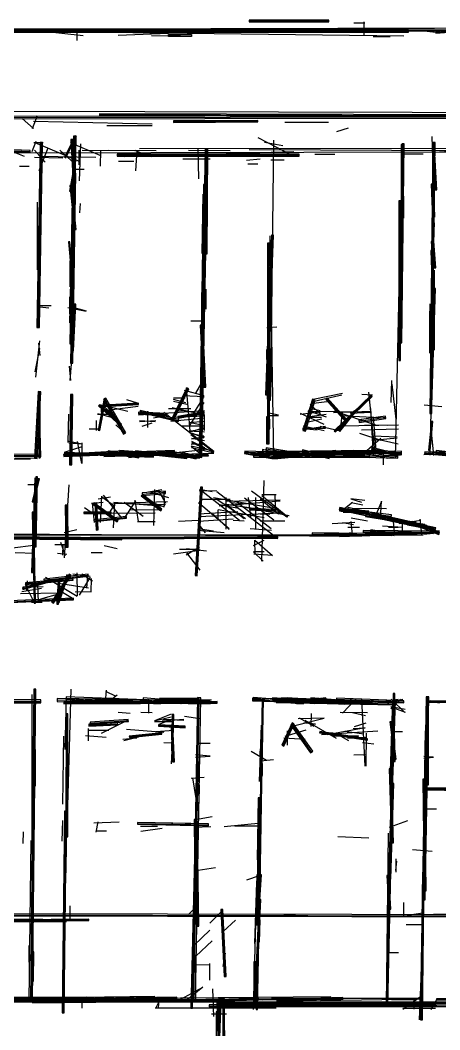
# Model space of a CAD drawing. Header units: metres. Extents: x 1 to 69.1, y -49.3 to -2.
# Drawn here: x 16.45 to 25.47, y -29.98 to -8.3 of the extents above; entities that cross this region are included whole.
import ezdxf

# ---------------------------------------------------------------- set-up
doc = ezdxf.new("R2010")
doc.units = ezdxf.units.M
for name, color, linetype in [('Lines', 7, 'Continuous'), ('Rectangles', 5, 'Continuous'), ('Walls', 2, 'Continuous')]:
    doc.layers.add(name, color=color, linetype=linetype)

msp = doc.modelspace()

# ---------------------------------------------------------------- linework, layer by layer
at = {"layer": 'Lines'}
for p, q in [((21.38, -8.32), (23.09, -8.32)), ((23.63, -8.36), (23.86, -8.36)), ((23.85, -8.64), (23.85, -8.34)), ((13.71, -8.53), (24.8, -8.53)), ((14.81, -8.52), (24.7, -8.64)), ((15.71, -8.52), (16.96, -8.54)), ((16.11, -8.52), (34.61, -8.49)), ((16.83, -8.52), (17.81, -8.63)), ((17.68, -8.74), (17.68, -8.52)), ((17.76, -8.54), (18.04, -8.54)), ((17.82, -8.52), (34.21, -8.48)), ((18.56, -8.62), (20.18, -8.56)), ((19.24, -8.54), (19.8, -8.54)), ((19.28, -8.63), (19.9, -8.64)), ((24.04, -8.65), (24.41, -8.65)), ((25.08, -8.52), (25.38, -8.56)), ((25.39, -8.56), (25.94, -8.52)), ((8.2, -10.4), (26.53, -10.38)), ((16.72, -10.63), (16.83, -10.35)), ((18.16, -10.33), (37.26, -10.38)), ((16.5, -10.41), (16.74, -10.63)), ((16.74, -10.47), (19.29, -10.53)), ((18.32, -10.56), (19.29, -10.56)), ((19.75, -10.48), (21.56, -10.47)), ((22.14, -10.49), (23.08, -10.49)), ((23.26, -10.69), (23.51, -10.61)), ((17.42, -11.25), (17.65, -10.79)), ((17.55, -15.25), (17.63, -10.79)), ((21.56, -10.82), (22.34, -11.22)), ((25.3, -10.8), (25.36, -12.53)), ((16.71, -11.12), (16.8, -10.9)), ((16.75, -10.93), (16.95, -10.93)), ((16.77, -10.93), (17.74, -11.34)), ((16.84, -14.9), (16.91, -10.93)), ((16.86, -11.53), (17.06, -11.04)), ((17.53, -10.93), (18.17, -11.2)), ((17.63, -12.21), (17.56, -10.86)), ((17.73, -11.75), (17.76, -10.96)), ((19.02, -11.06), (34.82, -11.04)), ((21.71, -10.92), (22.1, -10.99)), ((21.84, -16.38), (21.91, -10.88)), ((24.64, -15.23), (24.69, -10.96)), ((24.66, -13.3), (24.66, -10.97)), ((24.67, -12.92), (24.68, -10.96)), ((25.28, -16.75), (25.35, -10.93)), ((8.03, -11.17), (25.85, -11.13)), ((15.92, -11.09), (16.67, -11.12)), ((16.22, -11.09), (16.54, -11.22)), ((16.76, -11.09), (16.99, -11.35)), ((16.76, -11.24), (17.37, -11.26)), ((16.87, -11.22), (18.08, -11.24)), ((17.31, -11.09), (17.63, -11.39)), ((17.72, -11.41), (17.72, -11.09)), ((17.79, -11.09), (18.92, -11.1)), ((18.18, -11.44), (18.19, -11.09)), ((18.36, -11.09), (19.38, -11.1)), ((18.54, -11.2), (22.45, -11.2)), ((18.7, -11.23), (22.34, -11.12)), ((18.86, -11.22), (19.28, -11.23)), ((18.92, -11.09), (19.21, -11.22)), ((18.94, -11.54), (18.97, -11.09)), ((20.04, -11.22), (20.68, -11.22)), ((20.07, -11.09), (20.97, -11.1)), ((20.27, -11.07), (20.29, -11.71)), ((20.33, -17.69), (20.46, -11.07)), ((20.45, -13.29), (20.47, -11.07)), ((21.38, -11.08), (34.54, -11.13)), ((22.79, -11.18), (23.22, -11.18)), ((24.69, -11.17), (25.12, -11.17)), ((25.34, -11.18), (25.39, -11.95)), ((25.47, -11.1), (25.79, -11.12)), ((16.44, -11.44), (16.65, -11.44)), ((17.53, -11.98), (17.63, -11.42)), ((18.57, -11.33), (18.9, -11.33)), ((19.95, -11.28), (20.54, -11.28)), ((21.32, -11.31), (21.61, -11.28)), ((21.35, -11.39), (21.56, -11.39)), ((21.84, -11.3), (22.13, -11.3)), ((17.56, -15.67), (17.63, -11.59)), ((17.58, -11.5), (17.83, -11.5)), ((17.64, -12.8), (17.54, -11.85)), ((20.33, -16.91), (20.41, -11.83)), ((25.31, -11.82), (25.34, -12.74)), ((20.37, -13.31), (20.39, -12.04)), ((24.7, -12.55), (24.7, -12.08)), ((16.83, -13.66), (16.83, -12.21)), ((17.58, -13.03), (17.59, -12.34)), ((17.74, -12.44), (17.75, -12.24)), ((24.61, -15.61), (24.61, -12.18)), ((17.52, -14.8), (17.58, -12.48)), ((20.44, -13.32), (20.44, -12.66)), ((21.75, -16.35), (21.88, -12.92)), ((21.91, -17.7), (21.83, -12.93)), ((17.51, -13.06), (17.56, -13.62)), ((21.81, -14.97), (21.81, -13.09)), ((25.32, -13.05), (25.36, -13.62)), ((25.3, -13.25), (25.32, -13.88)), ((17.53, -14.03), (17.53, -13.47)), ((25.36, -15.39), (25.36, -13.67)), ((20.45, -14.51), (20.45, -14.08)), ((24.52, -17.69), (24.6, -14.08)), ((25.29, -16.34), (25.36, -14.06)), ((17.52, -14.61), (17.52, -14.24)), ((20.37, -14.85), (20.36, -14.15)), ((21.81, -16.46), (21.79, -14.23)), ((16.81, -14.43), (17.12, -14.43)), ((16.81, -14.45), (17.07, -14.48)), ((17.48, -14.47), (17.87, -14.55)), ((17.51, -14.44), (17.87, -14.54)), ((17.58, -15.4), (17.63, -14.4)), ((21.79, -15.54), (21.79, -14.41)), ((25.27, -15.23), (25.27, -14.39)), ((17.57, -14.68), (17.57, -14.99)), ((25.26, -15.45), (25.26, -14.55)), ((17.53, -16.04), (17.62, -14.87)), ((20.12, -14.76), (20.42, -14.76)), ((20.42, -16.18), (20.35, -14.85)), ((21.76, -14.9), (21.97, -14.89)), ((16.78, -15.85), (16.88, -15.35)), ((16.79, -15.97), (16.88, -15.19)), ((16.85, -15.24), (16.88, -15.5)), ((21.77, -15.38), (21.8, -17.08)), ((17.51, -15.73), (17.54, -16.04)), ((25.27, -17.64), (25.31, -15.78)), ((20.23, -16.31), (20.42, -15.99)), ((20.39, -16.33), (20.39, -16.04)), ((24.43, -16.51), (24.44, -16.04)), ((19.73, -16.89), (20.06, -16.21)), ((19.98, -16.25), (20.4, -16.36)), ((20.02, -16.2), (20.1, -17.12)), ((24.54, -16.87), (24.45, -16.12)), ((16.79, -17.71), (16.87, -16.28)), ((16.87, -17.7), (16.87, -16.35)), ((17.54, -17.85), (17.56, -16.34)), ((18.15, -17.11), (18.28, -16.43)), ((18.27, -16.43), (18.7, -17.18)), ((18.74, -16.45), (18.97, -16.52)), ((19.74, -16.44), (20.01, -16.51)), ((19.75, -16.41), (20, -16.41)), ((19.95, -16.36), (20.41, -16.38)), ((20.19, -16.74), (20.4, -16.4)), ((22.56, -17.12), (22.77, -16.45)), ((22.71, -16.5), (23.37, -16.35)), ((22.75, -16.44), (23.38, -16.31)), ((23.04, -16.43), (23.48, -16.92)), ((23.22, -17.13), (24.01, -16.37)), ((23.8, -16.33), (24.03, -16.35)), ((24.08, -17.54), (23.95, -16.29)), ((18.15, -16.59), (19, -16.54)), ((18.15, -16.57), (18.62, -16.99)), ((18.19, -16.57), (18.21, -16.88)), ((18.21, -16.56), (18.77, -16.7)), ((18.21, -16.69), (18.99, -16.59)), ((18.26, -16.6), (18.52, -16.85)), ((18.63, -16.56), (19, -16.55)), ((19, -16.78), (20.42, -16.68)), ((19.64, -16.64), (20.12, -16.64)), ((19.72, -16.62), (20.42, -16.78)), ((19.75, -16.48), (20.04, -16.55)), ((19.8, -16.68), (20.08, -16.69)), ((20.11, -16.99), (20.41, -16.51)), ((22.64, -16.68), (23.03, -16.82)), ((22.68, -16.63), (22.9, -16.68)), ((22.69, -16.55), (22.92, -16.77)), ((22.7, -16.53), (23.1, -16.48)), ((23.2, -16.69), (24.09, -16.99)), ((24.05, -17.66), (23.99, -16.64)), ((25.14, -16.56), (25.52, -16.6)), ((17.49, -17.37), (17.5, -16.76)), ((18.09, -16.9), (18.09, -17.11)), ((18.12, -16.75), (18.55, -16.86)), ((18.12, -16.76), (18.5, -16.76)), ((19, -16.74), (19.61, -16.77)), ((19.02, -16.9), (19.36, -16.92)), ((19.02, -16.92), (19.37, -16.9)), ((19.03, -16.7), (19.86, -16.9)), ((19.2, -17.05), (19.2, -16.7)), ((19.32, -16.84), (19.55, -16.8)), ((19.54, -16.72), (20.62, -17.56)), ((19.69, -16.91), (20.42, -16.84)), ((19.75, -16.83), (20.42, -16.8)), ((19.85, -16.83), (20.41, -16.73)), ((19.96, -16.82), (20.4, -16.79)), ((20.08, -16.94), (20.42, -16.91)), ((20.42, -17.11), (20.42, -16.77)), ((21.77, -16.73), (22.01, -16.78)), ((21.77, -16.79), (22.01, -16.79)), ((21.78, -17.4), (21.78, -16.82)), ((22.47, -16.76), (22.91, -16.71)), ((22.47, -16.74), (22.98, -16.98)), ((22.58, -16.94), (22.94, -16.86)), ((22.63, -16.82), (23.03, -16.76)), ((22.63, -16.83), (22.93, -16.83)), ((22.64, -16.7), (24, -16.71)), ((23.19, -16.73), (24, -16.7)), ((23.31, -17.12), (23.65, -16.7)), ((23.33, -16.79), (24.31, -16.84)), ((23.34, -17.1), (23.38, -16.73)), ((23.55, -16.74), (24, -16.72)), ((23.74, -16.91), (24.31, -16.83)), ((24.04, -16.82), (24.1, -17.54)), ((17.94, -17.08), (18.18, -17.08)), ((18.51, -16.99), (18.71, -17.18)), ((19.08, -17.02), (19.29, -16.95)), ((19.93, -17.01), (20.42, -17.01)), ((20.09, -17.12), (20.42, -17.14)), ((20.11, -17.14), (20.42, -17.05)), ((20.12, -17.12), (20.4, -17.08)), ((20.15, -16.95), (20.39, -17)), ((22.52, -17.09), (23.02, -17.02)), ((22.52, -17.06), (23.02, -17.06)), ((22.52, -17.07), (22.84, -17.1)), ((22.54, -17.01), (22.99, -17.11)), ((22.9, -17.02), (23.33, -17.12)), ((23.31, -17.01), (24.59, -16.99)), ((23.79, -17.1), (24.59, -17.08)), ((23.86, -16.99), (24.34, -17)), ((25.25, -17.54), (25.31, -16.92)), ((16.87, -17.14), (16.88, -17.68)), ((17.5, -17.34), (17.79, -17.4)), ((20.12, -17.18), (20.4, -17.23)), ((20.12, -17.2), (20.62, -17.57)), ((20.14, -17.16), (20.4, -17.27)), ((20.14, -17.29), (20.42, -17.24)), ((20.14, -17.28), (20.42, -17.33)), ((20.14, -17.34), (20.42, -17.48)), ((23.75, -17.17), (24.21, -17.32)), ((23.85, -17.59), (24.21, -17.28)), ((24.04, -17.23), (24.56, -17.25)), ((24.04, -17.32), (24.56, -17.27)), ((24.04, -17.28), (24.58, -17.4)), ((25.29, -17.14), (25.34, -17.65)), ((17.39, -17.65), (19.77, -17.56)), ((17.41, -17.58), (17.79, -17.46)), ((17.5, -17.38), (17.78, -17.4)), ((17.78, -17.82), (17.69, -17.35)), ((17.79, -17.82), (17.79, -17.38)), ((18.59, -17.56), (20.31, -17.69)), ((18.78, -17.69), (20.42, -17.52)), ((20.13, -17.41), (20.42, -17.4)), ((20.13, -17.44), (20.6, -17.55)), ((20.13, -17.45), (20.39, -17.66)), ((20.14, -17.37), (20.62, -17.58)), ((20.14, -17.48), (20.62, -17.59)), ((21.66, -17.55), (22.19, -17.67)), ((21.74, -17.51), (22.63, -17.65)), ((21.88, -17.7), (23.62, -17.56)), ((22.52, -17.55), (23.1, -17.69)), ((22.81, -17.56), (23.28, -17.68)), ((23.67, -17.56), (24.36, -17.71)), ((23.96, -17.56), (24.48, -17.7)), ((24.01, -17.5), (24.58, -17.64)), ((24.06, -17.54), (24.65, -17.62)), ((24.33, -17.54), (24.62, -17.64)), ((25.19, -17.57), (29.69, -17.55)), ((12.43, -17.6), (16.89, -17.65)), ((15.43, -17.72), (16.68, -17.72)), ((16.34, -17.71), (16.78, -17.7)), ((17.39, -17.62), (19.6, -17.65)), ((17.41, -17.6), (19.32, -17.67)), ((17.56, -17.63), (18.69, -17.57)), ((18.25, -17.67), (20.62, -17.6)), ((18.34, -17.57), (19.01, -17.68)), ((18.46, -17.57), (18.94, -17.62)), ((18.81, -17.57), (19.31, -17.66)), ((18.93, -17.57), (20.04, -17.69)), ((19.36, -17.61), (19.78, -17.57)), ((19.65, -17.57), (20.24, -17.7)), ((19.82, -17.68), (20.5, -17.64)), ((19.9, -17.57), (20.37, -17.68)), ((21.28, -17.58), (24.57, -17.68)), ((21.28, -17.59), (21.9, -17.7)), ((21.47, -17.66), (23.96, -17.67)), ((21.56, -17.6), (22.1, -17.66)), ((21.58, -17.59), (24.65, -17.58)), ((21.92, -17.7), (23.24, -17.57)), ((22.03, -17.59), (24.02, -17.57)), ((22.16, -17.57), (22.4, -17.67)), ((22.58, -17.67), (23.79, -17.59)), ((24.26, -17.57), (24.26, -17.85)), ((25.13, -17.63), (29.59, -17.57)), ((25.15, -17.59), (25.91, -17.66)), ((25.39, -17.57), (26.2, -17.66)), ((16.72, -20.16), (16.79, -18.14)), ((16.73, -18.65), (16.85, -18.15)), ((16.78, -19.61), (16.81, -18.11)), ((21.65, -19.92), (21.7, -18.19)), ((16.62, -18.27), (16.85, -18.27)), ((17.41, -19.85), (17.51, -18.28)), ((19.18, -18.44), (19.5, -18.38)), ((19.21, -18.42), (19.64, -18.55)), ((19.33, -19.15), (19.35, -18.38)), ((19.42, -18.39), (19.58, -18.67)), ((19.54, -18.41), (19.55, -18.73)), ((20.24, -20.23), (20.35, -18.33)), ((20.3, -18.4), (20.68, -18.41)), ((20.31, -18.37), (20.58, -18.42)), ((20.36, -18.41), (21.17, -19.04)), ((20.68, -18.42), (21.99, -19.43)), ((21.43, -18.41), (22.19, -18.97)), ((18.13, -18.58), (18.4, -18.54)), ((18.18, -19.09), (18.21, -18.52)), ((18.2, -18.53), (18.49, -18.74)), ((18.24, -18.5), (18.64, -19)), ((18.45, -18.67), (19.62, -18.64)), ((18.69, -19.01), (18.94, -18.62)), ((19, -19.07), (18.93, -18.61)), ((19.07, -18.5), (19.49, -18.82)), ((19.08, -18.48), (19.58, -18.44)), ((19.24, -18.64), (19.55, -18.75)), ((20.31, -18.59), (20.97, -18.59)), ((20.61, -18.55), (21.97, -18.79)), ((20.66, -18.57), (21.3, -19)), ((20.73, -18.73), (22.04, -18.62)), ((20.87, -18.63), (22.04, -18.6)), ((20.88, -19.23), (20.88, -18.55)), ((21.28, -18.56), (21.91, -19.03)), ((21.41, -18.97), (21.36, -18.55)), ((21.52, -19.24), (21.52, -18.55)), ((21.61, -18.58), (22.01, -18.9)), ((21.65, -18.49), (21.96, -18.49)), ((21.65, -18.51), (22.21, -18.97)), ((21.93, -18.51), (21.94, -18.84)), ((23.56, -18.57), (23.86, -18.61)), ((23.56, -18.58), (23.79, -18.65)), ((24.1, -18.94), (24.23, -18.63)), ((24.2, -19.01), (24.22, -18.63)), ((17.45, -18.72), (17.46, -19.62)), ((17.84, -18.77), (18.1, -18.95)), ((17.99, -18.67), (18.24, -18.65)), ((18.05, -19.09), (18.01, -18.67)), ((18.03, -18.68), (18.55, -19.06)), ((18.08, -18.67), (18.11, -19.25)), ((18.35, -18.92), (18.48, -18.71)), ((18.46, -19.2), (18.49, -18.66)), ((18.47, -18.65), (19.56, -18.74)), ((18.49, -18.67), (19.58, -18.7)), ((18.69, -18.65), (19.1, -18.95)), ((18.8, -18.82), (19.5, -18.81)), ((20.29, -18.66), (20.95, -19.22)), ((20.29, -18.9), (21.13, -18.85)), ((20.7, -18.82), (20.7, -19.02)), ((20.71, -18.81), (21.7, -18.98)), ((20.74, -18.7), (21.15, -18.78)), ((20.84, -18.69), (22.05, -18.87)), ((20.9, -18.71), (21.27, -19)), ((20.98, -18.66), (21.24, -18.68)), ((20.99, -18.7), (22.24, -18.94)), ((21.12, -18.65), (21.85, -19.22)), ((21.4, -18.8), (21.95, -18.83)), ((23.32, -18.79), (25.38, -19.23)), ((23.32, -18.81), (23.95, -18.87)), ((23.36, -18.82), (24.43, -18.95)), ((23.39, -18.82), (23.6, -18.65)), ((23.5, -18.79), (25.19, -19.18)), ((23.57, -18.66), (23.82, -18.71)), ((23.59, -18.78), (24.33, -18.79)), ((16.77, -20.82), (16.73, -18.87)), ((17.82, -18.88), (18.41, -18.88)), ((17.83, -18.89), (19.36, -18.88)), ((18.04, -19.05), (18.74, -18.98)), ((18.98, -19.07), (19.36, -19.07)), ((19.86, -19.06), (20.29, -19.04)), ((20.29, -18.96), (22.05, -18.88)), ((20.29, -19.06), (21.03, -19.01)), ((20.6, -18.91), (20.95, -19.24)), ((21.03, -19.04), (21.27, -19.05)), ((21.61, -18.9), (21.82, -18.91)), ((21.61, -19.05), (22.14, -19.05)), ((23.4, -18.87), (23.8, -18.88)), ((23.56, -19.07), (23.59, -19.35)), ((23.57, -18.99), (23.92, -19.05)), ((23.88, -18.94), (24.96, -19.11)), ((24.44, -19.04), (25.15, -19.15)), ((24.51, -19.35), (24.47, -19)), ((24.6, -19.11), (25.07, -19.04)), ((24.67, -19.31), (24.67, -19.03)), ((25.09, -19.34), (25.05, -19.02)), ((8.03, -19.29), (23.79, -19.38)), ((17.4, -19.3), (17.67, -19.24)), ((20.27, -19.11), (20.43, -19.31)), ((20.27, -19.22), (20.61, -19.27)), ((20.27, -19.25), (20.84, -19.3)), ((21.4, -19.22), (21.86, -19.25)), ((23.16, -19.11), (23.65, -19.08)), ((23.38, -19.09), (23.62, -19.13)), ((23.5, -19.19), (23.75, -19.19)), ((23.83, -19.28), (25.34, -19.3)), ((23.99, -19.26), (24.5, -19.35)), ((24.18, -19.26), (24.63, -19.34)), ((24.24, -19.16), (24.68, -19.19)), ((24.27, -19.32), (25.46, -19.29)), ((24.37, -19.19), (24.58, -19.19)), ((24.78, -19.12), (25.36, -19.23)), ((24.87, -19.09), (25.46, -19.32)), ((7.87, -19.46), (21.99, -19.41)), ((8.89, -19.36), (18.64, -19.44)), ((11, -19.36), (25.12, -19.35)), ((17.32, -19.51), (17.42, -19.8)), ((21.47, -19.58), (21.7, -19.47)), ((21.49, -19.47), (21.5, -19.77)), ((21.5, -19.47), (21.88, -19.8)), ((22.73, -19.33), (24.44, -19.35)), ((22.99, -19.31), (23.46, -19.33)), ((23.32, -19.36), (24.41, -19.33)), ((23.53, -19.3), (23.79, -19.36)), ((25.13, -19.34), (25.4, -19.31)), ((16.24, -19.64), (16.79, -19.57)), ((17.2, -19.56), (17.46, -19.56)), ((17.37, -19.79), (17.38, -19.56)), ((18.26, -19.58), (18.54, -19.65)), ((19.75, -19.76), (20.32, -19.68)), ((19.88, -19.66), (20.31, -19.66)), ((20.02, -19.78), (20.31, -19.61)), ((20.03, -19.65), (20.46, -19.7)), ((21.47, -19.71), (21.7, -19.71)), ((21.47, -19.72), (21.68, -19.92)), ((16.35, -19.73), (16.77, -19.75)), ((17.26, -19.75), (17.46, -19.77)), ((17.98, -19.73), (18.22, -19.73)), ((20.03, -19.74), (20.32, -20.11)), ((21.48, -19.76), (21.88, -19.79)), ((16.51, -20.51), (17, -20.37)), ((16.57, -20.4), (17.59, -20.31)), ((16.6, -20.54), (16.61, -20.34)), ((16.97, -20.33), (17.92, -20.22)), ((17, -20.26), (17.68, -20.67)), ((17.15, -20.81), (17.53, -20.21)), ((17.26, -20.84), (17.29, -20.32)), ((17.28, -20.8), (17.47, -20.22)), ((17.59, -20.19), (17.96, -20.24)), ((17.69, -20.66), (17.68, -20.17)), ((17.73, -20.65), (17.97, -20.26)), ((17.78, -20.19), (18.01, -20.34)), ((17.89, -20.5), (17.91, -20.21)), ((17.98, -20.58), (17.99, -20.29)), ((16.49, -20.57), (16.91, -20.5)), ((16.51, -20.47), (16.95, -20.46)), ((16.56, -20.42), (16.76, -20.82)), ((16.83, -20.39), (16.84, -20.81)), ((17.26, -20.52), (17.58, -20.71)), ((17.28, -20.39), (17.92, -20.49)), ((17.64, -20.58), (17.99, -20.57)), ((16.23, -20.79), (17.6, -20.73)), ((16.46, -20.61), (17.33, -20.6)), ((16.7, -20.8), (16.93, -20.8)), ((16.9, -20.73), (17.31, -20.61)), ((16.7, -29.37), (16.77, -22.67)), ((17.47, -25.42), (17.55, -22.67)), ((18.29, -22.95), (18.31, -22.69)), ((18.29, -22.71), (18.51, -22.82)), ((24.34, -29.46), (24.49, -22.76)), ((12.28, -22.93), (16.9, -22.93)), ((16.71, -26.21), (16.71, -22.78)), ((17.25, -22.9), (20.54, -22.95)), ((17.39, -22.96), (20.69, -22.95)), ((17.42, -23.96), (17.45, -22.85)), ((17.44, -22.86), (19.9, -22.95)), ((17.57, -22.88), (18.06, -22.95)), ((17.57, -22.95), (18.47, -22.94)), ((18.29, -22.89), (19.47, -22.95)), ((18.34, -22.95), (18.54, -22.79)), ((19.1, -22.88), (19.93, -22.95)), ((19.22, -23.18), (19.22, -22.88)), ((19.45, -22.89), (20.28, -22.89)), ((19.57, -22.88), (20.57, -22.9)), ((20.19, -29.37), (20.3, -22.85)), ((21.45, -22.89), (23.77, -22.96)), ((21.46, -22.87), (22.55, -22.96)), ((21.54, -29.55), (21.67, -22.88)), ((21.88, -22.88), (22.78, -22.95)), ((21.96, -22.93), (24.51, -22.98)), ((22.07, -22.88), (24.02, -22.96)), ((22.17, -22.89), (23.42, -22.96)), ((22.19, -22.88), (23.19, -22.95)), ((22.4, -22.96), (23.03, -22.88)), ((22.7, -22.88), (23.67, -22.96)), ((22.88, -22.88), (23.32, -22.95)), ((23.25, -22.88), (24.7, -22.94)), ((23.33, -22.94), (23.58, -22.88)), ((23.38, -23.18), (23.67, -22.88)), ((23.87, -24.32), (23.8, -22.88)), ((23.81, -22.96), (24.05, -22.9)), ((24.1, -22.95), (24.58, -22.88)), ((24.35, -22.96), (24.68, -22.88)), ((24.42, -23.09), (24.63, -22.88)), ((24.43, -22.88), (24.72, -23.17)), ((24.44, -24.44), (24.49, -22.91)), ((25.13, -27.19), (25.21, -22.83)), ((25.18, -22.94), (29.62, -22.88)), ((25.18, -22.91), (25.47, -22.96)), ((25.27, -22.91), (25.47, -22.95)), ((18.56, -23.16), (18.82, -23.18)), ((19.05, -23.16), (19.29, -23.17)), ((22.71, -23.47), (22.72, -23.19)), ((23.33, -23.16), (23.92, -23.17)), ((23.6, -23.17), (23.88, -23.23)), ((24.42, -23.04), (24.73, -23.1)), ((24.42, -23.05), (24.73, -23.16)), ((25.21, -24.72), (25.21, -23.09)), ((17.46, -25.84), (17.46, -23.2)), ((17.93, -23.44), (18.55, -23.41)), ((17.96, -23.4), (18.78, -23.34)), ((18.2, -23.61), (18.76, -23.33)), ((19.34, -23.35), (19.7, -23.26)), ((19.34, -23.36), (19.75, -23.36)), ((19.35, -23.34), (19.71, -23.2)), ((19.44, -23.42), (19.75, -23.3)), ((19.51, -23.35), (19.97, -23.31)), ((19.53, -23.31), (19.97, -23.33)), ((19.72, -23.99), (19.74, -23.21)), ((19.99, -23.25), (20.32, -23.3)), ((22.1, -23.88), (22.32, -23.4)), ((22.27, -23.47), (22.99, -23.29)), ((22.43, -23.3), (22.99, -23.28)), ((22.45, -23.28), (22.77, -23.46)), ((22.55, -23.38), (22.8, -23.41)), ((22.57, -23.33), (23.25, -23.72)), ((22.6, -23.39), (22.8, -23.42)), ((23.64, -23.47), (23.89, -23.39)), ((24.52, -24.17), (24.42, -23.37)), ((24.48, -23.23), (24.5, -24.22)), ((17.91, -23.55), (18.36, -23.55)), ((17.92, -23.78), (17.92, -23.51)), ((18.74, -23.53), (19.54, -23.59)), ((18.8, -23.69), (19.5, -23.62)), ((19.38, -23.58), (19.75, -23.55)), ((19.43, -23.45), (20, -23.48)), ((19.71, -24.27), (19.75, -23.46)), ((19.72, -23.48), (19.75, -24.23)), ((21.6, -24.65), (21.64, -23.44)), ((22.15, -23.68), (22.6, -23.54)), ((22.2, -23.87), (22.2, -23.56)), ((22.72, -24.02), (22.3, -23.42)), ((22.89, -23.59), (23.92, -23.75)), ((22.93, -23.64), (24.14, -23.56)), ((22.94, -23.63), (23.18, -23.6)), ((23.05, -23.64), (23.87, -23.49)), ((23.25, -23.62), (23.51, -23.77)), ((23.43, -23.57), (23.84, -23.63)), ((23.61, -23.51), (23.87, -23.5)), ((23.89, -24.32), (23.9, -23.61)), ((24.42, -23.58), (24.67, -23.58)), ((25.06, -29.77), (25.17, -23.56)), ((17.37, -25.14), (17.39, -23.68)), ((17.45, -26.27), (17.45, -23.77)), ((17.86, -23.66), (18.3, -23.7)), ((18.66, -23.74), (18.96, -23.71)), ((18.68, -23.77), (19, -23.69)), ((19.54, -23.81), (19.75, -23.82)), ((20.25, -23.83), (20.54, -23.83)), ((22.12, -23.71), (22.58, -23.74)), ((23.19, -23.68), (23.73, -23.66)), ((23.49, -23.71), (23.73, -23.68)), ((23.49, -23.72), (23.88, -23.7)), ((23.81, -23.81), (24.06, -23.84)), ((16.77, -24.74), (16.77, -23.96)), ((21.42, -24), (21.75, -24.19)), ((21.63, -24), (21.64, -24.52)), ((25.2, -23.91), (25.2, -24.47)), ((20.14, -29.52), (20.27, -24.22)), ((20.22, -24.07), (20.54, -24.1)), ((20.22, -24.13), (20.54, -24.11)), ((21.62, -24.21), (21.9, -24.18)), ((23.63, -24.08), (23.89, -24.07)), ((25.13, -24.11), (25.33, -24.12)), ((25.13, -24.15), (25.34, -24.13)), ((17.44, -26.61), (17.44, -24.34)), ((24.46, -25.97), (24.41, -24.38)), ((20.13, -24.58), (20.41, -24.56)), ((20.16, -24.57), (20.27, -25.28)), ((24.4, -26.74), (24.46, -24.69)), ((25.16, -27), (25.13, -24.6)), ((20.3, -25.12), (20.31, -24.72)), ((25.13, -24.81), (26.59, -24.81)), ((25.38, -24.83), (27.05, -24.89)), ((21.57, -26.33), (21.59, -25)), ((21.57, -27.73), (21.61, -25.14)), ((17.38, -29.62), (17.43, -25.29)), ((25.16, -25.24), (25.4, -25.24)), ((17.36, -25.93), (17.37, -25.49)), ((18.04, -25.54), (18.58, -25.52)), ((18.09, -25.74), (18.13, -25.52)), ((18.98, -25.55), (20.5, -25.58)), ((19.71, -25.54), (20.29, -25.55)), ((20.22, -25.47), (20.58, -25.4)), ((20.25, -27.71), (20.23, -25.47)), ((20.84, -25.62), (21.64, -25.54)), ((24.39, -25.63), (24.79, -25.49)), ((16.52, -25.98), (16.53, -25.73)), ((18.1, -25.71), (18.31, -25.71)), ((19.04, -25.61), (19.41, -25.61)), ((19.05, -25.72), (19.51, -25.65)), ((20.19, -25.63), (20.55, -25.62)), ((21.07, -25.6), (21.64, -25.6)), ((24.33, -29.46), (24.37, -25.76)), ((16.65, -29.37), (16.69, -25.92)), ((23.28, -25.83), (23.95, -25.86)), ((24.89, -26.11), (25.31, -26.15)), ((20.27, -27.76), (20.25, -26.29)), ((24.53, -26.56), (24.55, -26.36)), ((24.54, -26.6), (24.54, -26.31)), ((20.19, -26.57), (20.65, -26.5)), ((21.47, -29.55), (21.55, -26.65)), ((21.55, -27.51), (21.61, -26.65)), ((25.08, -29.77), (25.12, -26.6)), ((21.33, -26.76), (21.6, -26.67)), ((21.5, -28.13), (21.54, -26.81)), ((24.4, -27.39), (24.36, -26.67)), ((20.07, -27.51), (20.28, -27.3)), ((21.52, -29.06), (21.61, -27.18)), ((24.7, -27.52), (24.7, -27.25)), ((7.73, -27.5), (47.36, -27.57)), ((17.53, -27.64), (17.53, -27.32)), ((20.53, -27.69), (20.8, -27.43)), ((20.86, -28.84), (20.79, -27.4)), ((21.56, -28.36), (21.61, -27.39)), ((22.12, -27.51), (22.37, -27.51)), ((24.77, -27.52), (25.11, -27.47)), ((25.34, -27.5), (28.96, -27.5)), ((11.42, -27.68), (17.93, -27.62)), ((14.71, -27.61), (16.94, -27.61)), ((16.28, -27.66), (17.45, -27.66)), ((20.82, -27.87), (21.08, -27.63)), ((21.6, -28.1), (21.61, -27.62)), ((24.35, -28.06), (24.38, -27.74)), ((24.75, -27.72), (25.13, -27.72)), ((20.19, -28.17), (20.53, -27.84)), ((16.65, -28.53), (16.65, -28.17)), ((20.23, -28.4), (20.58, -28.07)), ((25.04, -29.77), (25.11, -28)), ((16.72, -28.94), (16.73, -28.31)), ((20.23, -29.36), (20.23, -28.37)), ((20.82, -28.34), (20.87, -28.82)), ((20.82, -28.62), (20.87, -28.34)), ((24.35, -28.32), (24.59, -28.32)), ((20.21, -28.59), (20.52, -28.58)), ((20.53, -28.92), (20.53, -28.56)), ((21.5, -29.42), (21.5, -28.52)), ((19.83, -29.37), (20.38, -29.07)), ((20, -29.37), (20.38, -29.06)), ((20.59, -29.1), (20.61, -29.7)), ((24.68, -29.54), (25.11, -29.23)), ((7.88, -29.38), (20.89, -29.38)), ((8.45, -29.34), (17.88, -29.3)), ((13.95, -29.37), (19.35, -29.3)), ((15.05, -29.37), (23.13, -29.3)), ((16.72, -29.37), (20.8, -29.33)), ((16.75, -29.36), (19.82, -29.31)), ((17.63, -29.33), (18.9, -29.31)), ((17.78, -29.29), (17.78, -29.52)), ((19.37, -29.52), (19.47, -29.32)), ((19.43, -29.52), (19.44, -29.32)), ((20.3, -29.36), (21.58, -29.32)), ((20.52, -29.47), (35.14, -29.45)), ((20.68, -29.41), (48.08, -29.34)), ((20.68, -29.42), (34.87, -29.44)), ((20.8, -33.05), (20.7, -29.35)), ((20.72, -30.37), (20.75, -29.31)), ((20.86, -36.13), (20.83, -29.31)), ((21.19, -29.34), (21.4, -29.34)), ((21.67, -29.34), (22.77, -29.32)), ((21.86, -29.3), (25.11, -29.3)), ((21.97, -29.35), (23.39, -29.31)), ((22.91, -29.35), (25.11, -29.32)), ((24.44, -29.34), (24.98, -29.33)), ((24.92, -29.54), (24.92, -29.33)), ((25.29, -29.55), (25.42, -29.32)), ((25.4, -29.33), (25.96, -29.32)), ((19.36, -29.51), (21.96, -29.51)), ((20.57, -29.64), (20.89, -29.64)), ((20.71, -29.6), (20.71, -30.12)), ((24.68, -29.52), (25.38, -29.52))]:
    msp.add_line(p, q, dxfattribs=at)
at = {"layer": 'Rectangles'}
for points in [[(19.645, -8.65), (19.645, -8.61), (20.135, -8.61), (20.135, -8.65)], [(65.028, -39.588), (7.558, -39.442), (7.632, -10.232), (65.102, -10.378)]]:
    msp.add_lwpolyline(points, close=True, dxfattribs=at)
at = {"layer": 'Walls'}
for points in [[(17.82, -8.545), (34.21, -8.505), (34.21, -8.455), (17.82, -8.495)], [(21.38, -8.338), (23.09, -8.338), (23.09, -8.302), (21.38, -8.302)], [(13.71, -8.556), (24.8, -8.556), (24.8, -8.504), (13.71, -8.504)], [(15.71, -8.536), (16.96, -8.556), (16.96, -8.524), (15.71, -8.504)], [(16.11, -8.543), (34.61, -8.513), (34.61, -8.467), (16.11, -8.497)], [(19.24, -8.57), (19.8, -8.57), (19.8, -8.51), (19.24, -8.51)], [(25.391, -8.578), (25.941, -8.538), (25.939, -8.502), (25.389, -8.542)], [(8.2, -10.425), (26.53, -10.405), (26.53, -10.355), (8.2, -10.375)], [(18.16, -10.349), (37.26, -10.399), (37.26, -10.361), (18.16, -10.311)], [(19.75, -10.497), (21.56, -10.487), (21.56, -10.453), (19.75, -10.463)], [(17.434, -11.257), (17.664, -10.797), (17.636, -10.783), (17.406, -11.243)], [(17.576, -15.25), (17.656, -10.79), (17.604, -10.79), (17.524, -15.25)], [(16.867, -14.9), (16.937, -10.93), (16.883, -10.93), (16.813, -14.9)], [(17.647, -12.209), (17.577, -10.859), (17.543, -10.861), (17.613, -12.211)], [(24.661, -15.23), (24.711, -10.96), (24.669, -10.96), (24.619, -15.23)], [(24.675, -13.3), (24.675, -10.97), (24.645, -10.97), (24.645, -13.3)], [(25.302, -16.75), (25.372, -10.93), (25.328, -10.93), (25.258, -16.75)], [(15.919, -11.11), (16.669, -11.14), (16.671, -11.1), (15.921, -11.07)], [(18.54, -11.219), (22.45, -11.219), (22.45, -11.181), (18.54, -11.181)], [(20.359, -17.691), (20.489, -11.071), (20.431, -11.069), (20.301, -17.689)], [(20.472, -13.29), (20.492, -11.07), (20.448, -11.07), (20.428, -13.29)], [(25.316, -11.182), (25.366, -11.952), (25.414, -11.948), (25.364, -11.178)], [(17.545, -11.983), (17.645, -11.423), (17.615, -11.417), (17.515, -11.977)], [(17.584, -15.67), (17.654, -11.59), (17.606, -11.59), (17.536, -15.67)], [(17.658, -12.798), (17.558, -11.848), (17.522, -11.852), (17.622, -12.802)], [(20.347, -16.91), (20.427, -11.83), (20.393, -11.83), (20.313, -16.91)], [(25.292, -11.821), (25.322, -12.741), (25.358, -12.739), (25.328, -11.819)], [(17.602, -13.03), (17.612, -12.34), (17.568, -12.34), (17.558, -13.03)], [(24.629, -15.61), (24.629, -12.18), (24.591, -12.18), (24.591, -15.61)], [(20.472, -13.32), (20.472, -12.66), (20.408, -12.66), (20.408, -13.32)], [(21.772, -16.351), (21.902, -12.921), (21.858, -12.919), (21.728, -16.349)], [(17.495, -13.061), (17.545, -13.621), (17.575, -13.619), (17.525, -13.059)], [(21.847, -14.97), (21.847, -13.09), (21.773, -13.09), (21.773, -14.97)], [(25.292, -13.052), (25.332, -13.622), (25.388, -13.618), (25.348, -13.048)], [(25.28, -13.251), (25.3, -13.881), (25.34, -13.879), (25.32, -13.249)], [(25.313, -16.341), (25.383, -14.061), (25.337, -14.059), (25.267, -16.339)], [(21.832, -16.46), (21.812, -14.23), (21.768, -14.23), (21.788, -16.46)], [(17.599, -15.401), (17.649, -14.401), (17.611, -14.399), (17.561, -15.399)], [(21.81, -15.54), (21.81, -14.41), (21.77, -14.41), (21.77, -15.54)], [(20.448, -16.179), (20.378, -14.849), (20.322, -14.851), (20.392, -16.181)], [(21.746, -15.38), (21.776, -17.08), (21.824, -17.08), (21.794, -15.38)], [(19.751, -16.9), (20.081, -16.22), (20.039, -16.2), (19.709, -16.88)], [(16.817, -17.712), (16.897, -16.282), (16.843, -16.278), (16.763, -17.708)], [(16.886, -17.7), (16.886, -16.35), (16.854, -16.35), (16.854, -17.7)], [(17.565, -17.85), (17.585, -16.34), (17.535, -16.34), (17.515, -17.85)], [(18.169, -17.114), (18.299, -16.434), (18.261, -16.426), (18.131, -17.106)], [(18.246, -16.444), (18.676, -17.194), (18.724, -17.166), (18.294, -16.416)], [(22.589, -17.129), (22.799, -16.459), (22.741, -16.441), (22.531, -17.111)], [(23.024, -16.445), (23.464, -16.935), (23.496, -16.905), (23.056, -16.415)], [(23.233, -17.143), (24.023, -16.383), (23.997, -16.357), (23.207, -17.117)], [(18.136, -16.586), (18.606, -17.006), (18.634, -16.974), (18.164, -16.554)], [(18.151, -16.605), (19.001, -16.555), (18.999, -16.525), (18.149, -16.575)], [(19.025, -16.72), (19.855, -16.92), (19.865, -16.88), (19.035, -16.68)], [(23.325, -17.132), (23.665, -16.712), (23.635, -16.688), (23.295, -17.108)], [(18.999, -16.764), (19.609, -16.794), (19.611, -16.746), (19.001, -16.716)], [(19.853, -16.845), (20.413, -16.745), (20.407, -16.715), (19.847, -16.815)], [(21.81, -17.4), (21.81, -16.82), (21.75, -16.82), (21.75, -17.4)], [(23.744, -16.938), (24.314, -16.858), (24.306, -16.802), (23.736, -16.882)], [(25.266, -17.542), (25.326, -16.922), (25.294, -16.918), (25.234, -17.538)], [(16.853, -17.14), (16.863, -17.68), (16.897, -17.68), (16.887, -17.14)], [(17.391, -17.67), (19.771, -17.58), (19.769, -17.54), (17.389, -17.63)], [(17.561, -17.648), (18.691, -17.588), (18.689, -17.552), (17.559, -17.612)], [(18.337, -17.587), (19.007, -17.697), (19.013, -17.663), (18.343, -17.553)], [(18.589, -17.579), (20.309, -17.709), (20.311, -17.671), (18.591, -17.541)], [(18.928, -17.592), (20.038, -17.712), (20.042, -17.668), (18.932, -17.548)], [(19.645, -17.591), (20.235, -17.721), (20.245, -17.679), (19.655, -17.549)], [(21.279, -17.605), (24.569, -17.705), (24.571, -17.655), (21.281, -17.555)], [(21.58, -17.611), (24.65, -17.601), (24.65, -17.559), (21.58, -17.569)], [(21.654, -17.576), (22.184, -17.696), (22.196, -17.644), (21.666, -17.524)], [(21.736, -17.533), (22.626, -17.673), (22.634, -17.627), (21.744, -17.487)], [(21.881, -17.717), (23.621, -17.577), (23.619, -17.543), (21.879, -17.683)], [(21.922, -17.725), (23.242, -17.595), (23.238, -17.545), (21.918, -17.675)], [(22.03, -17.614), (24.02, -17.594), (24.02, -17.546), (22.03, -17.566)], [(22.515, -17.571), (23.095, -17.711), (23.105, -17.669), (22.525, -17.529)], [(24.005, -17.521), (24.575, -17.661), (24.585, -17.619), (24.015, -17.479)], [(24.058, -17.556), (24.648, -17.636), (24.652, -17.604), (24.062, -17.524)], [(25.387, -17.595), (26.197, -17.685), (26.203, -17.635), (25.393, -17.545)], [(12.43, -17.622), (16.89, -17.672), (16.89, -17.628), (12.43, -17.578)], [(17.409, -17.617), (19.319, -17.687), (19.321, -17.653), (17.411, -17.583)], [(19.821, -17.695), (20.501, -17.655), (20.499, -17.625), (19.819, -17.665)], [(21.277, -17.608), (21.897, -17.718), (21.903, -17.682), (21.283, -17.572)], [(21.47, -17.684), (23.96, -17.694), (23.96, -17.646), (21.47, -17.636)], [(21.557, -17.625), (22.097, -17.685), (22.103, -17.635), (21.563, -17.575)], [(25.148, -17.61), (25.908, -17.68), (25.912, -17.64), (25.152, -17.57)], [(16.742, -20.161), (16.812, -18.141), (16.768, -18.139), (16.698, -20.159)], [(16.748, -18.654), (16.868, -18.154), (16.832, -18.146), (16.712, -18.646)], [(16.796, -19.61), (16.826, -18.11), (16.794, -18.11), (16.764, -19.61)], [(19.082, -18.507), (19.582, -18.467), (19.578, -18.413), (19.078, -18.453)], [(20.261, -20.231), (20.371, -18.331), (20.329, -18.329), (20.219, -20.229)], [(19.058, -18.515), (19.478, -18.835), (19.502, -18.805), (19.082, -18.485)], [(17.423, -18.72), (17.433, -19.62), (17.487, -19.62), (17.477, -18.72)], [(18.02, -18.694), (18.54, -19.074), (18.56, -19.046), (18.04, -18.666)], [(18.06, -18.671), (18.09, -19.251), (18.13, -19.249), (18.1, -18.669)], [(21.399, -18.816), (21.949, -18.846), (21.951, -18.814), (21.401, -18.784)], [(23.314, -18.817), (25.374, -19.257), (25.386, -19.203), (23.326, -18.763)], [(23.318, -18.835), (23.948, -18.895), (23.952, -18.845), (23.322, -18.785)], [(23.357, -18.844), (24.427, -18.974), (24.433, -18.926), (23.363, -18.796)], [(23.494, -18.816), (25.184, -19.206), (25.196, -19.154), (23.506, -18.764)], [(16.787, -20.82), (16.747, -18.87), (16.713, -18.87), (16.753, -20.82)], [(17.82, -18.896), (18.41, -18.896), (18.41, -18.864), (17.82, -18.864)], [(18.042, -19.068), (18.742, -18.998), (18.738, -18.962), (18.038, -19.032)], [(23.877, -18.961), (24.957, -19.131), (24.963, -19.089), (23.883, -18.919)], [(24.437, -19.06), (25.147, -19.17), (25.153, -19.13), (24.443, -19.02)], [(24.861, -19.113), (25.451, -19.343), (25.469, -19.297), (24.879, -19.067)], [(23.83, -19.303), (25.34, -19.323), (25.34, -19.277), (23.83, -19.257)], [(23.987, -19.276), (24.497, -19.366), (24.503, -19.334), (23.993, -19.244)], [(24.271, -19.344), (25.461, -19.314), (25.459, -19.266), (24.269, -19.296)], [(24.777, -19.136), (25.357, -19.246), (25.363, -19.214), (24.783, -19.104)], [(7.87, -19.476), (21.99, -19.426), (21.99, -19.394), (7.87, -19.444)], [(8.89, -19.38), (18.64, -19.46), (18.64, -19.42), (8.89, -19.34)], [(22.73, -19.351), (24.44, -19.371), (24.44, -19.329), (22.73, -19.309)], [(23.321, -19.387), (24.411, -19.357), (24.409, -19.303), (23.319, -19.333)], [(16.514, -20.525), (17.004, -20.385), (16.996, -20.355), (16.506, -20.495)], [(16.572, -20.419), (17.592, -20.329), (17.588, -20.291), (16.568, -20.381)], [(16.973, -20.354), (17.923, -20.244), (17.917, -20.196), (16.967, -20.306)], [(17.169, -20.822), (17.549, -20.222), (17.511, -20.198), (17.131, -20.798)], [(17.278, -20.841), (17.308, -20.321), (17.272, -20.319), (17.242, -20.839)], [(17.295, -20.805), (17.485, -20.225), (17.455, -20.215), (17.265, -20.795)], [(16.231, -20.808), (17.601, -20.748), (17.599, -20.712), (16.229, -20.772)], [(16.721, -29.37), (16.791, -22.67), (16.749, -22.67), (16.679, -29.37)], [(24.36, -29.46), (24.51, -22.76), (24.47, -22.76), (24.32, -29.46)], [(12.28, -22.964), (16.9, -22.964), (16.9, -22.896), (12.28, -22.896)], [(17.249, -22.934), (20.539, -22.984), (20.541, -22.916), (17.251, -22.866)], [(17.39, -22.98), (20.69, -22.97), (20.69, -22.93), (17.39, -22.94)], [(17.439, -22.885), (19.899, -22.975), (19.901, -22.925), (17.441, -22.835)], [(17.57, -22.979), (18.47, -22.969), (18.47, -22.911), (17.57, -22.921)], [(18.288, -22.922), (19.468, -22.982), (19.472, -22.918), (18.292, -22.858)], [(19.098, -22.908), (19.928, -22.978), (19.932, -22.922), (19.102, -22.852)], [(19.45, -22.91), (20.28, -22.91), (20.28, -22.87), (19.45, -22.87)], [(20.225, -29.371), (20.335, -22.851), (20.265, -22.849), (20.155, -29.369)], [(21.449, -22.92), (23.769, -22.99), (23.771, -22.93), (21.451, -22.86)], [(21.458, -22.895), (22.548, -22.985), (22.552, -22.935), (21.462, -22.845)], [(21.555, -29.55), (21.685, -22.88), (21.655, -22.88), (21.525, -29.55)], [(21.878, -22.909), (22.778, -22.979), (22.782, -22.921), (21.882, -22.851)], [(21.96, -22.951), (24.51, -23.001), (24.51, -22.959), (21.96, -22.909)], [(22.069, -22.906), (24.019, -22.986), (24.021, -22.934), (22.071, -22.854)], [(22.168, -22.921), (23.418, -22.991), (23.422, -22.929), (22.172, -22.859)], [(22.188, -22.909), (23.188, -22.979), (23.192, -22.921), (22.192, -22.851)], [(22.403, -22.986), (23.033, -22.906), (23.027, -22.854), (22.397, -22.934)], [(22.698, -22.906), (23.668, -22.986), (23.672, -22.934), (22.702, -22.854)], [(23.249, -22.901), (24.699, -22.961), (24.701, -22.919), (23.251, -22.859)], [(24.471, -24.441), (24.521, -22.911), (24.459, -22.909), (24.409, -24.439)], [(25.158, -27.191), (25.238, -22.831), (25.182, -22.829), (25.102, -27.189)], [(25.18, -22.956), (29.62, -22.896), (29.62, -22.864), (25.18, -22.924)], [(25.231, -24.72), (25.231, -23.09), (25.189, -23.09), (25.189, -24.72)], [(17.478, -25.84), (17.478, -23.2), (17.442, -23.2), (17.442, -25.84)], [(17.931, -23.464), (18.551, -23.434), (18.549, -23.386), (17.929, -23.416)], [(17.962, -23.424), (18.782, -23.364), (18.778, -23.316), (17.958, -23.376)], [(19.735, -23.99), (19.755, -23.21), (19.725, -23.21), (19.705, -23.99)], [(22.121, -23.889), (22.341, -23.409), (22.299, -23.391), (22.079, -23.871)], [(22.745, -24.002), (22.325, -23.402), (22.275, -23.438), (22.695, -24.038)], [(24.539, -24.168), (24.439, -23.368), (24.401, -23.372), (24.501, -24.172)], [(24.463, -23.23), (24.483, -24.22), (24.517, -24.22), (24.497, -23.23)], [(18.802, -23.706), (19.502, -23.636), (19.498, -23.604), (18.798, -23.674)], [(19.429, -23.465), (19.999, -23.495), (20.001, -23.465), (19.431, -23.435)], [(19.701, -23.481), (19.731, -24.231), (19.769, -24.229), (19.739, -23.479)], [(22.887, -23.606), (23.917, -23.766), (23.923, -23.734), (22.893, -23.574)], [(16.786, -24.74), (16.786, -23.96), (16.754, -23.96), (16.754, -24.74)], [(21.607, -24), (21.617, -24.52), (21.663, -24.52), (21.653, -24)], [(25.173, -23.91), (25.173, -24.47), (25.227, -24.47), (25.227, -23.91)], [(20.158, -29.52), (20.288, -24.22), (20.252, -24.22), (20.122, -29.52)], [(24.482, -25.969), (24.432, -24.379), (24.388, -24.381), (24.438, -25.971)], [(24.425, -26.741), (24.485, -24.691), (24.435, -24.689), (24.375, -26.739)], [(25.182, -27), (25.152, -24.6), (25.108, -24.6), (25.138, -27)], [(25.13, -24.829), (26.59, -24.829), (26.59, -24.791), (25.13, -24.791)], [(21.602, -27.73), (21.642, -25.14), (21.578, -25.14), (21.538, -27.73)], [(21.591, -26.33), (21.611, -25), (21.569, -25), (21.549, -26.33)], [(17.402, -29.62), (17.452, -25.29), (17.408, -25.29), (17.358, -29.62)], [(18.98, -25.569), (20.5, -25.599), (20.5, -25.561), (18.98, -25.531)], [(20.282, -27.71), (20.262, -25.47), (20.198, -25.47), (20.218, -27.71)], [(20.292, -27.76), (20.272, -26.29), (20.228, -26.29), (20.248, -27.76)], [(21.582, -27.512), (21.642, -26.652), (21.578, -26.648), (21.518, -27.508)], [(25.099, -29.77), (25.139, -26.6), (25.101, -26.6), (25.061, -29.77)], [(24.422, -27.389), (24.382, -26.669), (24.338, -26.671), (24.378, -27.391)], [(21.537, -29.061), (21.627, -27.181), (21.593, -27.179), (21.503, -29.059)], [(7.73, -27.522), (47.36, -27.592), (47.36, -27.548), (7.73, -27.478)], [(20.882, -28.839), (20.812, -27.399), (20.768, -27.401), (20.838, -28.841)], [(11.42, -27.696), (17.93, -27.636), (17.93, -27.604), (11.42, -27.664)], [(16.738, -28.94), (16.748, -28.31), (16.712, -28.31), (16.702, -28.94)], [(21.52, -29.42), (21.52, -28.52), (21.48, -28.52), (21.48, -29.42)], [(8.45, -29.361), (17.88, -29.321), (17.88, -29.279), (8.45, -29.319)], [(13.95, -29.4), (19.35, -29.33), (19.35, -29.27), (13.95, -29.34)], [(15.05, -29.396), (23.13, -29.326), (23.13, -29.274), (15.05, -29.344)], [(16.72, -29.404), (20.8, -29.364), (20.8, -29.296), (16.72, -29.336)], [(16.751, -29.391), (19.821, -29.341), (19.819, -29.279), (16.749, -29.329)], [(17.631, -29.362), (18.901, -29.342), (18.899, -29.278), (17.629, -29.298)], [(20.301, -29.377), (21.581, -29.337), (21.579, -29.303), (20.299, -29.343)], [(20.52, -29.492), (35.14, -29.472), (35.14, -29.428), (20.52, -29.448)], [(20.68, -29.426), (48.08, -29.356), (48.08, -29.324), (20.68, -29.394)], [(20.68, -29.456), (34.87, -29.476), (34.87, -29.404), (20.68, -29.384)], [(20.817, -33.05), (20.717, -29.35), (20.683, -29.35), (20.783, -33.05)], [(20.742, -30.371), (20.772, -29.311), (20.728, -29.309), (20.698, -30.369)], [(20.88, -36.13), (20.85, -29.31), (20.81, -29.31), (20.84, -36.13)], [(21.971, -29.369), (23.391, -29.329), (23.389, -29.291), (21.969, -29.331)], [(25.4, -29.346), (25.96, -29.336), (25.96, -29.304), (25.4, -29.314)], [(20.67, -29.6), (20.67, -30.12), (20.75, -30.12), (20.75, -29.6)]]:
    msp.add_lwpolyline(points, close=True, dxfattribs=at)

doc.saveas('drawing.dxf')
